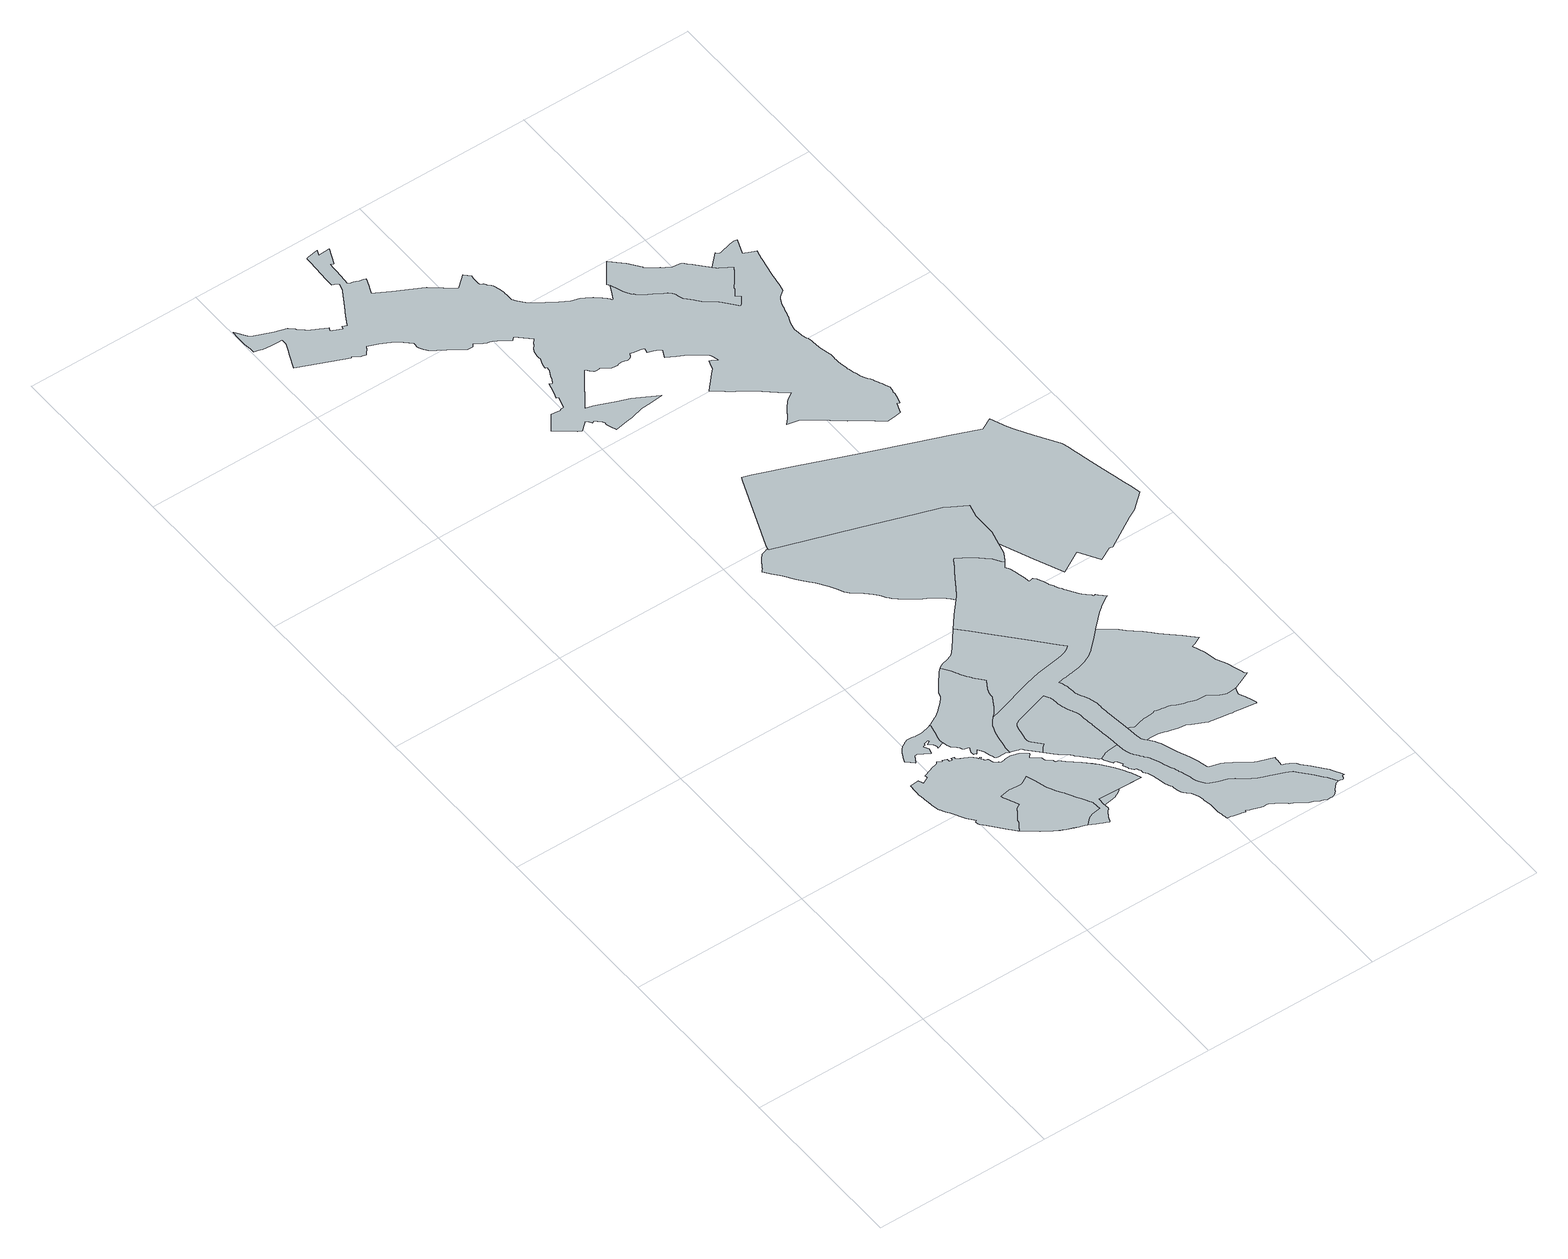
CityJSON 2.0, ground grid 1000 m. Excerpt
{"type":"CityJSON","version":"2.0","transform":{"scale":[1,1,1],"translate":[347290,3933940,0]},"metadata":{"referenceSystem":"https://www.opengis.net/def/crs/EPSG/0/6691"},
"CityObjects":{
"object1":{"type":"GenericCityObject","attributes":{"function":"1","validFromType":"3","custodian":"神奈川県","notificationNumber":"神奈川県告示第446号","prefecture":"14","city":"14150","floorAreaRate":0.8},"geometry":[{"type":"MultiSurface","lod":"1","boundaries":[[[0,1,2,3,4,5,6,7,8,9,10,11,12,13,14,15,16,17,18,19,20,21,22,23,24,25,26,27,28,29,30,31,32,33,34,35,36,37,38,39,40,41,42,43,44,45,46,47,48,49,50,51,52,53,54,55,56,57,58,59,60,61]]]}]},
"object2":{"type":"GenericCityObject","attributes":{"function":"10","validFromType":"3","custodian":"神奈川県","notificationNumber":"神奈川県告示第233号","prefecture":"14","city":"14150","floorAreaRate":3},"geometry":[{"type":"MultiSurface","lod":"1","boundaries":[[[62,63,64,65,66,67,68,69,70,71,72,73,74,75,76,77,78,79,80,81,82,83,84,85,86,87,88,89,90,91,92,93,94,95,96,97,98,99,100,101,102,103,104,105,106,107,108,109,110,111,112,113,114,115,116,117,118,119,120,121,122,123,124,125,126,127,128,129,130,131,132,133,134,135,136,137,138,139,140,141,142]]]}]},
"object3":{"type":"GenericCityObject","attributes":{"function":"5","validFromType":"3","custodian":"神奈川県","notificationNumber":"神奈川県告示第11号","prefecture":"14","city":"14150","floorAreaRate":2},"geometry":[{"type":"MultiSurface","lod":"1","boundaries":[[[143,144,145,146,147,148,149,150,151,152,153,154,155,156,157,158,159,160,161,162,163,164,165,166,167,168,169,170,171,172,173,174,175,176,177,178,179,180,181,182,183,184,185,186,187,188,189,190,191,192,193,194,195,196,197,198,199,200,201,202,203,204,205,206,207,208,209,210,211,212,213,214,215,216,217,218,219,220,221,222,223,224,225,226,227,228,229,230,231,232,233,234,235,236,237,238,239,240,241,242,243,244,245,246,247,248,249,250,251,252,253,254,255,256,257,258,259,122,121,120,119,118,117,116,115,114,113,112,111,110,109,108,107,106,105,104,103,102,101,100,99,98,97,96,95,94,93,92,91,90,89,88,87,86,85,84,83,82,81,80,79,78,77,76,75,74,73,72,71,70,69,68,67,66,65,64,63,62,142,260,261,262,263,264,265,266,267,268,269,270,271,272,273,274,275,276]]]}]},
"object4":{"type":"GenericCityObject","attributes":{"function":"22","validFromType":"3","custodian":"相模原市","notificationNumber":"相模原市告示第462号","prefecture":"14","city":"14150"},"geometry":[{"type":"MultiSurface","lod":"1","boundaries":[[[122,277,123,124,125,126,127,128,278,129,279,130,131,132,133,134,135,280,136,281,137,282,138,283,139,140,141,142,260,261,262,263,264,284,265,266,285,267,286,268,269,270,287,271,288,272,273,289,290,291,292,293,294,295,296,276,297,143,144,145,298,146,299,147,148,149,150,300,151,301,152,153,302,154,303,155,156,157,158,159,304,160,161,305,162,163,164,165,166,167,168,169,170,171,172,173,174,175,176,177,178,179,180,181,182,306,183,307,184,185,186,187,188,308,189,190,191,192,193,194,195,196,309,197,198,199,310,200,201,202,203,204,205,206,207,208,209,210,211,212,213,214,215,216,311,217,218,312,219,220,221,313,222,223,224,225,226,227,314,315,316,228,229,230,231,232,233,317,234,235,236,318,237,238,239,240,241,242,243,244,245,319,246,247,248,249,250,251,252,253,254,255,256,320,257,258,321,259,322]]]}]},
"object5":{"type":"GenericCityObject","attributes":{"function":"5","validFromType":"3","custodian":"神奈川県","notificationNumber":"神奈川県告示第11号","prefecture":"14","city":"14150","floorAreaRate":2},"geometry":[{"type":"MultiSurface","lod":"1","boundaries":[[[289,290,291,294,295,276,275,274,273]]]}]},
"object6":{"type":"GenericCityObject","attributes":{"function":"1","validFromType":"3","custodian":"神奈川県","notificationNumber":"神奈川県告示第446号","prefecture":"14","city":"14150","floorAreaRate":0.8},"geometry":[{"type":"MultiSurface","lod":"1","boundaries":[[[323,324,325,326,327,328,329,330,331,332,333,334,335,336,337,338,339,340,341,342,343,344,345,346,347,348,349,350,351,352,353,354,355,356,357,358,359,360,361,362,363,364,365,366,367,368,369,370,371,372,373,374,375,376,377,378,379,380,381,382,383,384,385,386,387,388,389,390,391,392,393,394,395,396,397,398,399,400,401,402,403,404,405,406,407,408,409,410,411,412,413,414,415,416,417,418,419,420,421,422,423,424,425,426,427,428,429,430,61,60,59,58,57,56,55,54,53,52]]]}]},
"object7":{"type":"GenericCityObject","attributes":{"function":"3","validFromType":"3","custodian":"神奈川県","notificationNumber":"神奈川県告示第446号","prefecture":"14","city":"14150","floorAreaRate":1.5},"geometry":[{"type":"MultiSurface","lod":"1","boundaries":[[[431,432,433,434,435,436,437,438,439,440,441,442,443,444,445,446,447,448,449,450,451,452,453,454,455,456,457,458,459,460,461,462,463,464,465,466,467,468,469,470,471,472,473,474,475,476,477,478,479,480,481,482,483,484,485,486,487,488,489,490,491,492,493,494,495,496,497,498,499,500,501,502,503,504,505,506,507,508,509,510,511,512,513,514,515,516,517,518,519,520,521]]]}]},
"object8":{"type":"GenericCityObject","attributes":{"function":"4","validFromType":"3","custodian":"神奈川県","notificationNumber":"神奈川県告示第446号","prefecture":"14","city":"14150","floorAreaRate":2},"geometry":[{"type":"MultiSurface","lod":"1","boundaries":[[[411,410,409,408,407,406,405,404,403,402,401,400,399,398,397,396,395,394,393,392,391,390,389,388,387,386,385,384,383,382,381,380,379,522,523,524,525,526,527,528,529,530,531,532,533,534,535,536,537,538,539,540,541,542,543,544,545,546,547,548,549,550,551,552,553,554,412]]]}]},
"object9":{"type":"GenericCityObject","attributes":{"function":"4","validFromType":"3","custodian":"神奈川県","notificationNumber":"神奈川県告示第446号","prefecture":"14","city":"14150","floorAreaRate":2},"geometry":[{"type":"MultiSurface","lod":"1","boundaries":[[[439,438,437,436,435,434,433,432,431,521,555,556,557,558,559,560,561,562,563,564,565,566,567,568,569,570,571,572,573,574,575,576,577,578,579,580,581,582,583,584,585,586,587,588,589,590,591,592,593,594,595,596,597,598,599,600,601,602,603,604,605,606,607,608,609,610,611,612,613,614,615,616,617,618,619,620,621,622,623,624,625,626,627,628,629,630,631,632,633,634,635,636,637,638,639,640,641,642,643,644,645,646,647,648,649,650,651,652,653,654,655,656,657,658,659,660,661,662,663,664,665,666,667,668,669,670,671,672,673,674,675,676,677,678,679,680,681,682,683,684,685,686,687,688,689,690,691,692,693,694,695,696,697,698,699,700,701,702,703,704,705,706,707,708,709,710,711,712,713,714,715,716,717,718,719,720,721,722,723,724,725,726,727,728,729,730,731,732,733,734,735,736,737,738,739,740,440]]]}]},
"object10":{"type":"GenericCityObject","attributes":{"function":"5","validFromType":"3","custodian":"神奈川県","notificationNumber":"神奈川県告示第11号","prefecture":"14","city":"14150","floorAreaRate":2},"geometry":[{"type":"MultiSurface","lod":"1","boundaries":[[[741,742,743,744,745,746,747,748,749,750,751,752,753,754,755,756,757,758,759,760,761,546,545,544,543,542,541,540,539,538,537,536,535,534,533,532,531,530,529,528,527,526,525,524,523,522,379,378,377,376,375,374,373,372,371,370,369,368,367,366,365,364,363,762,763,764,765,766,767,768,507,506,505,504,503,502,501,500,499,498,497,496,495,494,493,492,491,490,489,488,487,486,485,484,483,482,481,480,479,478,477,476,475,474,473,472,471,470,469,468,467,466,465,464,463,462,461,460,459,458,457,456,455,454,453,452,451,450,449,448,447,446,445,444,443,442,441,440,740,739,738,737,736,735,734,733,732,731,730,729,728,727,726,725,724,723,722,721,720,719,718,717,716,715,714,713,712,711,710,709,708,707,706,705,704,703,702,701,700,699,698,697,696,695,694,693,692,691,690,689,688,687,686,685,684,683,682,681,680,679,678,677,676,675,674,673,672,671,670,669,668,667,666,665,664,663,662,661,660,769,770,771,772,773,774,775,776,777,778,779,780,781,782,783,784,785,786,787,788,789,790,791,792,793,794,795,796,797,798,799,800,801,802,803,804,805,806,807,808,809,810,811,812,813,814,815,816,817,818,819,820,821,822,823,824,825,826,827,828,829,830,831,832,833,834,835,836,837,838,839,840,841,842,843,844,845,846,847,848,849,850,851,852,853,854,855,856,857,858,859,860,861,862,863,864,865,866,867,868,869,870,871,872,873,874,875,876,877,878,879,880,881,882,883,884,885,886,887,888,889,890,891,892,893,894,895,896,897,898,899,900,901,902,903,904,905,906,907,908,909,910,911,912,913,914,915,916,917,918,919,920,921,922,923,924,925,926,927,928,929,930,931,932,933,934,935,936,937,938,939,940,941,942,943,944,945,946,947,948,949,950,951,952,953,954,955,956,957,958]]]}]},
"object11":{"type":"GenericCityObject","attributes":{"function":"12","validFromType":"3","custodian":"神奈川県","notificationNumber":"神奈川県告示第11号","prefecture":"14","city":"14150","floorAreaRate":2},"geometry":[{"type":"MultiSurface","lod":"1","boundaries":[[[959,960,961,962,963,964,965,966,967,968,969,970,971,972,973,974,975,976,977,978,979,980,981,982,983,984,985,986,987,988,989,990,991,992,757,756,755,754,753,752,751,750,749,748,747,746,745,744,743,742,741,958,993,994,995,996,997,998,999,1000,1001,1002,1003,1004,1005,1006,1007,1008,1009,1010,1011,1012,1013,1014,1015,1016,1017,1018,1019,1020,1021,1022,1023]]]}]},
"object12":{"type":"GenericCityObject","attributes":{"function":"3","validFromType":"3","custodian":"神奈川県","notificationNumber":"神奈川県告示第446号","prefecture":"14","city":"14150","floorAreaRate":2},"geometry":[{"type":"MultiSurface","lod":"1","boundaries":[[[1024,1025,1026,1027,1028,1029,1030,1031,1032,1033,1034,1035,1036,1037,1038,1039,1040,1041,1042,1043,1044,1045,1046,1047,1048,1049,1050,1051,1052,1053,1054,1055,1056,1057,1058,1059,1060,1061,1062,1063,1064,1065,1066,1067,1068,1069,1070,1071,1072,1073,1074,1075,1076,1077,1078,1079,838,837,836,835,834,833,832,831,830,829,1080,1081,1082,1083,1084,1085,1086,1087,1088,1089,1090,1091,1092,1093,1094,1095,1096,1097,1098,1099,1100,1101,1102,1103,1104,1105,1106,1107,1108,1109,1110,1111,1112,1113]]]}]},
"object13":{"type":"GenericCityObject","attributes":{"function":"3","validFromType":"3","custodian":"神奈川県","notificationNumber":"神奈川県告示第446号","prefecture":"14","city":"14150","floorAreaRate":1.5},"geometry":[{"type":"MultiSurface","lod":"1","boundaries":[[[1114,1115,1116,1117,1118,1119,1120,1121,1122,1123,1124,1125,1126,1127,1128,1129,1130,1131,1132,1133,1134,1135,1136,1137,1138,1139,1140,1141,1142,1143,1144,1145,1146,1147,1148,1149,1150,1151,1152,1153,1154,1155,1156,1157,1158,1159,1160,1161,1162,1163,1164,1165,1166,1167,1168,1169,1170,1171,1172,1173,1174,1175,1176,1177,1178,1179,1180,1181,1182,1183,1184,1185,1186,1187,1188,1189,1190,1191,1192,1193,1194,1195,1196,1197,1198,1199,1200,1201,1202,1203,1204,1205,1206,1207,1208,1209,1210,1211,1212,1213,1214,1215,1216,1217,1218,1219,1220,1221,1222,1223,1224,1225,1226,1227,1228,1229,1230,1231,1232,1233,1234,1235,1236,1237,1238,1239,1240,1241,1242,1243,1244,1245,1246,1247,1248,1249,1250,1251,1252,1253,1254,1255,1256,1257,1258,1259,1260,1261,1262,1263,1264,1265,1266,1267,1268,1269,1270,1271,1272,1273,1274,1275,1276,1277,1278,1279,1280,1281,1282,1283,1284,1285,1286,1287,1288,1289,1290,1291,1292,1293,1294,1295,1296,1297,1298,1299,1300,1301,1302,1303,1304,1305,1306,1307,1308,1309,1310,1311,1312,1313,1314,1315,1316,1317,1318,1319,1320,1321,1322,1323,1324,1325,1326,1327,1328,1329,1330,1331,1332,1333,1334,1335,1336,1337,1338,1339,1340,1341,1342,1343,1344,1345,1346,1347,1348,1349,1350,1351,1352,1353,1354,1355,1356,1357,1358,1359,1360,1361,1362,1363,1364,1365,1366,1367,1368,1369,1370,1371,1372,1373,1374,1375,1376,1377,1378,1379,1380,1381,1382,1383,1384,1385,1386,1387,1388,1389,1390,1391,1392,1393,1394,1395,1396,1397,1398,1399,1400,1401,1402,1403,1404,1405,1406,1407,1408,1409,1410,1411,1412,1413,1414,1415,1416,1417,1418,1419,1420,1421,1422,1423,1424,1425,1426,1427,1428,1429,1430,1431,1432,1433,1434,1435,1436,1437,1438,1439,1440,1441,1442,1443,1444,1445,1446,1447,1448,1449,1450,1451,1452,1453,1454,1455,1456,1457,1458,1459,1460,1461,1462,1463,1464,1465,1466,1467,1468,1469,1470,1471,1472,1473,1474,1475,1476,1477,1478,1479,1480,1481,1482,1483,1484,1485,1486,1487,1488,1489,1490,1491,1492,1493,1494,1495,1496,1497,1498,1499,1500,1501,1502,1503,1504,1505,1506,1507,1508,1509,1510,1511,1512,1513,1514,1515,1516,1517,1518,1519,1520,1521,1522,1523,1524,1525,1526,1527,1528,1529,1530,1531,1532,1533,1534,1535,1536,1537,1538,1539,1540,1541,1542,1543,1544,1545,1546,1547,1548,1549,1550,1551,1552,1553,1554,1555,1556,1557,1558,1559,1560,1561,1562,1563,1564,1565,1566,1567,1568,1569,1570,1571,1572,1573,1574,1575,1576,1577,1578,1579,1580,1581,1582,1583,1584,1585,1586,1587,1588,1589,1590,1591,1592,1593,1594,1595,1596,1597,1598,1599,1600,1601,1602,1603,1604,1605,1606,1607,1608,1609,1610,1611,1612,1613,1614,1615,1616,1617,1618,1619,1620,1621,1622,1623,1624,1625,1626,1627,1628,1629,1630,1631,1632,1633,1634,1635,1636]]]}]},
"object14":{"type":"GenericCityObject","attributes":{"function":"3","validFromType":"3","custodian":"神奈川県","notificationNumber":"神奈川県告示第446号","prefecture":"14","city":"14150","floorAreaRate":1.5},"geometry":[{"type":"MultiSurface","lod":"1","boundaries":[[[1637,1638,1639,1640,1641,1642,1643,1644,1645,1646,1647,1648,1649,1650,1651,1652,1653,1654,1655,1656,1657,1658,1659,1660,1661,1662,1663,896,895,894,893,892,891,890,889,888,887,886,885,884,883,882,881,880,879,878,877,876,875,874,873,872,871,870,869,868,867,866,865,864,863,862,861,860,859,858,857,856,855,854,853,852,851,850,849,848,847,846,845,844,843,842,841,840,839,838,1079,1078,1077,1076,1075,1074,1073,1072,1071,1070,1069,1068,1067,1066,1065,1064,1063,1062,1061,1060,1059,1058,1057,1056,1055,1054,1053,1052,1051,1050,1049,1048,1047,1046,1045,1044,1043,1042,1041,1040,1039,1038,1037,1036,1035,1034,1033,1032]]]}]},
"object15":{"type":"GenericCityObject","attributes":{"function":"13","validFromType":"3","custodian":"神奈川県","notificationNumber":"神奈川県告示第153号","prefecture":"14","city":"14150","floorAreaRate":2},"geometry":[{"type":"MultiSurface","lod":"1","boundaries":[[[1008,1007,1006,1005,1004,1003,1002,1001,1000,999,998,997,1664,1665,1666,1667,1668,1669,1670,1671,1672,1673,1674,1675,1676,1677,1678,1679,1680,1681,1682,1683,1684,1685,1686,1687,1688,1689,1690,1691,1692,1693,1694,1695,1696,1697,1698,1699,1009]]]}]},
"object16":{"type":"GenericCityObject","attributes":{"function":"3","validFromType":"3","custodian":"神奈川県","notificationNumber":"神奈川県告示第446号","prefecture":"14","city":"14150","floorAreaRate":2},"geometry":[{"type":"MultiSurface","lod":"1","boundaries":[[[1700,1701,1702,1703,1704,1705,1706,1707,1708,1709,1710,1711,1712,1713,1714,1715,1716,1717,1718,1719,1720,1721,1722,1723,1595,1594,1593,1592,1591,1590,1589,1588,1587,1586,1585,1584,1583,1582,1581,1580,1579,1578,1577,1576,1575,1574,1573,1572,1571,1570,1569,1568,1567,1566,1565,1564,1563,1562,1561,1560,1559,1558,1557,1556,1555,1554,1553,1552,1551,1550,1549,1548,1547,1546,1545,1544,1543,1542,1541,1540,1539,1538]]]}]}
},
"vertices":[
[1181,1554,0],[1179,1554,0],[1169,1551,0],[1155,1547,0],[1148,1546,0],[1128,1543,0],[1117,1542,0],[1105,1542,0],[1099,1542,0],[1095,1543,0],[1086,1545,0],[1078,1546,0],[1060,1548,0],[1054,1548,0],[1048,1548,0],[1042,1546,0],[1029,1540,0],[1026,1538,0],[1023,1537,0],[1018,1534,0],[1013,1531,0],[1008,1527,0],[1004,1524,0],[999,1521,0],[995,1516,0],[992,1513,0],[988,1508,0],[982,1501,0],[977,1492,0],[973,1482,0],[963,1465,0],[949,1436,0],[951,1435,0],[989,1400,0],[1015,1440,0],[1026,1442,0],[1089,1404,0],[1100,1436,0],[1084,1464,0],[1089,1469,0],[1095,1466,0],[1101,1480,0],[1106,1478,0],[1126,1486,0],[1130,1475,0],[1127,1473,0],[1112,1465,0],[1130,1450,0],[1140,1425,0],[1138,1418,0],[1138,1413,0],[1172,1427,0],[1177,1428,0],[1174,1437,0],[1173,1442,0],[1173,1447,0],[1173,1452,0],[1173,1455,0],[1177,1474,0],[1181,1491,0],[1196,1553,0],[1195,1561,0],
[1455,598,0],[1468,605,0],[1482,610,0],[1492,613,0],[1509,615,0],[1524,617,0],[1535,619,0],[1532,672,0],[1527,680,0],[1522,688,0],[1515,699,0],[1507,713,0],[1499,727,0],[1488,746,0],[1484,753,0],[1477,766,0],[1465,787,0],[1461,794,0],[1454,805,0],[1449,815,0],[1433,841,0],[1427,853,0],[1416,873,0],[1412,880,0],[1409,887,0],[1398,925,0],[1397,929,0],[1388,960,0],[1378,988,0],[1372,1004,0],[1354,994,0],[1328,979,0],[1324,978,0],[1319,977,0],[1314,976,0],[1308,977,0],[1296,978,0],[1252,982,0],[1193,970,0],[1198,956,0],[1204,940,0],[1215,917,0],[1222,902,0],[1235,875,0],[1222,868,0],[1209,859,0],[1191,832,0],[1185,824,0],[1175,810,0],[1167,799,0],[1164,793,0],[1162,784,0],[1162,781,0],[1160,777,0],[1155,769,0],[1153,766,0],[1152,764,0],[1145,756,0],[1140,749,0],[1136,739,0],[1129,731,0],[1131,730,0],[1137,724,0],[1150,714,0],[1168,701,0],[1186,688,0],[1187,687,0],[1198,679,0],[1210,669,0],[1229,657,0],[1243,647,0],[1263,634,0],[1275,626,0],[1286,620,0],[1300,612,0],[1322,602,0],[1349,592,0],[1380,580,0],[1389,577,0],[1416,567,0],[1421,565,0],
[1820,665,0],[1799,717,0],[1797,721,0],[1794,728,0],[1775,761,0],[1756,790,0],[1735,818,0],[1706,856,0],[1679,888,0],[1646,917,0],[1586,972,0],[1571,986,0],[1565,991,0],[1558,995,0],[1550,997,0],[1543,998,0],[1541,1011,0],[1511,1037,0],[1506,1058,0],[1468,1089,0],[1460,1099,0],[1474,1116,0],[1476,1120,0],[1440,1145,0],[1434,1149,0],[1425,1153,0],[1418,1155,0],[1408,1158,0],[1398,1160,0],[1389,1161,0],[1381,1161,0],[1373,1161,0],[1364,1160,0],[1355,1158,0],[1348,1156,0],[1327,1153,0],[1322,1164,0],[1321,1165,0],[1309,1169,0],[1299,1174,0],[1289,1206,0],[1269,1214,0],[1272,1220,0],[1261,1231,0],[1269,1238,0],[1263,1243,0],[1255,1234,0],[1254,1242,0],[1249,1249,0],[1242,1255,0],[1239,1262,0],[1233,1267,0],[1221,1276,0],[1207,1281,0],[1201,1283,0],[1201,1287,0],[1187,1291,0],[1176,1295,0],[1161,1306,0],[1164,1318,0],[1148,1320,0],[1146,1307,0],[1128,1310,0],[1128,1328,0],[1105,1336,0],[1102,1329,0],[1077,1345,0],[1069,1334,0],[1066,1332,0],[1060,1330,0],[1040,1326,0],[1013,1317,0],[976,1301,0],[979,1285,0],[938,1265,0],[935,1277,0],[927,1295,0],[880,1290,0],[879,1282,0],[877,1259,0],[876,1233,0],[876,1219,0],[877,1202,0],[880,1178,0],[883,1149,0],[886,1132,0],[886,1128,0],[887,1123,0],[888,1114,0],[894,1085,0],[895,1081,0],[898,1075,0],[908,1055,0],[913,1048,0],[914,1047,0],[915,1046,0],[916,1046,0],[917,1045,0],[919,1044,0],[920,1041,0],[927,1029,0],[968,954,0],[1000,912,0],[993,907,0],[993,900,0],[993,898,0],[993,896,0],[994,892,0],[994,889,0],[995,888,0],[999,882,0],[1021,856,0],[1083,783,0],[1113,747,0],[1123,736,0],[1124,735,0],[1126,733,0],[1458,546,0],[1471,539,0],[1490,530,0],[1502,525,0],[1520,518,0],[1523,522,0],[1534,550,0],[1539,554,0],[1550,575,0],[1557,583,0],[1563,586,0],[1566,590,0],[1570,598,0],[1569,624,0],[1566,624,0],[1567,672,0],[1687,669,0],
[1130,731,0],[1194,681,0],[1204,674,0],[1293,616,0],[1305,610,0],[1344,593,0],[1358,588,0],[1521,520,0],[1537,553,0],[1540,557,0],[1564,587,0],[1569,596,0],[1623,632,0],[1640,636,0],[1653,642,0],[1660,646,0],[1662,648,0],[1667,651,0],[1680,660,0],[1684,666,0],[1735,668,0],[1795,726,0],[1791,734,0],[1685,881,0],[1663,902,0],[1581,976,0],[1569,988,0],[1533,1018,0],[1482,1078,0],[1290,1204,0],[1287,1207,0],[1257,1235,0],[1201,1282,0],[1182,1293,0],[964,1277,0],[934,1280,0],[877,1264,0],[884,1143,0],[884,1142,0],[884,1141,0],[897,1077,0],[913,1047,0],[996,909,0],[1116,743,0],[1125,734,0],[1128,731,0],
[1180,1422,0],[1185,1402,0],[1189,1390,0],[1192,1385,0],[1194,1382,0],[1198,1379,0],[1203,1376,0],[1208,1372,0],[1212,1367,0],[1216,1363,0],[1220,1358,0],[1226,1346,0],[1229,1340,0],[1230,1339,0],[1239,1333,0],[1245,1330,0],[1264,1325,0],[1259,1314,0],[1250,1296,0],[1252,1277,0],[1264,1276,0],[1267,1271,0],[1281,1292,0],[1283,1294,0],[1285,1288,0],[1298,1272,0],[1305,1259,0],[1313,1228,0],[1321,1207,0],[1322,1204,0],[1324,1200,0],[1326,1197,0],[1328,1195,0],[1331,1194,0],[1334,1193,0],[1340,1192,0],[1373,1193,0],[1378,1193,0],[1383,1192,0],[1398,1185,0],[1402,1184,0],[1402,1199,0],[1402,1206,0],[1403,1220,0],[1404,1225,0],[1408,1247,0],[1414,1289,0],[1420,1319,0],[1422,1328,0],[1427,1340,0],[1429,1347,0],[1435,1364,0],[1437,1370,0],[1442,1379,0],[1448,1389,0],[1456,1401,0],[1473,1420,0],[1478,1425,0],[1482,1428,0],[1494,1437,0],[1518,1472,0],[1553,1529,0],[1554,1531,0],[1554,1536,0],[1554,1550,0],[1556,1559,0],[1561,1574,0],[1566,1589,0],[1569,1594,0],[1580,1612,0],[1595,1639,0],[1589,1646,0],[1579,1657,0],[1570,1669,0],[1558,1683,0],[1550,1693,0],[1547,1697,0],[1542,1705,0],[1539,1708,0],[1529,1725,0],[1525,1731,0],[1523,1734,0],[1516,1747,0],[1510,1759,0],[1509,1761,0],[1504,1773,0],[1493,1793,0],[1488,1800,0],[1468,1826,0],[1460,1836,0],[1443,1820,0],[1394,1756,0],[1374,1730,0],[1367,1722,0],[1360,1710,0],[1357,1697,0],[1350,1683,0],[1342,1672,0],[1327,1654,0],[1307,1635,0],[1290,1619,0],[1279,1609,0],[1246,1586,0],[1244,1585,0],[1219,1573,0],[1209,1567,0],[1201,1563,0],[1197,1562,0],
[1748,886,0],[1762,893,0],[1777,901,0],[1786,904,0],[1798,907,0],[1815,908,0],[1827,909,0],[1833,908,0],[1847,910,0],[1856,910,0],[1853,940,0],[1847,999,0],[1845,1014,0],[1844,1027,0],[1837,1089,0],[1837,1096,0],[1834,1118,0],[1833,1133,0],[1832,1141,0],[1830,1158,0],[1828,1175,0],[1828,1179,0],[1827,1183,0],[1826,1189,0],[1824,1193,0],[1823,1198,0],[1821,1204,0],[1818,1212,0],[1813,1221,0],[1813,1223,0],[1808,1232,0],[1805,1237,0],[1802,1245,0],[1797,1255,0],[1795,1261,0],[1794,1265,0],[1791,1272,0],[1790,1280,0],[1787,1291,0],[1786,1298,0],[1785,1303,0],[1784,1317,0],[1781,1342,0],[1781,1347,0],[1780,1350,0],[1779,1354,0],[1778,1358,0],[1777,1360,0],[1773,1366,0],[1761,1387,0],[1697,1367,0],[1651,1353,0],[1587,1332,0],[1570,1327,0],[1562,1324,0],[1556,1322,0],[1555,1321,0],[1551,1319,0],[1548,1316,0],[1547,1315,0],[1540,1306,0],[1538,1303,0],[1531,1281,0],[1526,1252,0],[1522,1229,0],[1519,1214,0],[1519,1205,0],[1519,1197,0],[1523,1185,0],[1529,1177,0],[1540,1164,0],[1571,1127,0],[1563,1119,0],[1555,1112,0],[1548,1105,0],[1542,1096,0],[1535,1084,0],[1570,1046,0],[1585,1030,0],[1620,1003,0],[1642,979,0],[1645,974,0],[1664,956,0],[1675,945,0],[1689,928,0],[1698,917,0],[1703,914,0],[1725,889,0],[1726,889,0],[1731,885,0],[1741,883,0],
[1528,1435,0],[1566,1447,0],[1624,1465,0],[1648,1473,0],[1712,1493,0],[1743,1503,0],[1788,1515,0],[1830,1526,0],[1859,1532,0],[1914,1541,0],[1940,1545,0],[1955,1548,0],[1985,1553,0],[1998,1556,0],[2014,1562,0],[2029,1569,0],[2042,1578,0],[2047,1582,0],[2053,1588,0],[2025,1616,0],[1910,1746,0],[1865,1797,0],[1786,1883,0],[1723,1955,0],[1672,2012,0],[1627,1956,0],[1591,1912,0],[1573,1891,0],[1559,1879,0],[1544,1870,0],[1524,1863,0],[1495,1855,0],[1477,1848,0],
[1742,869,0],[1769,822,0],[1776,825,0],[1786,825,0],[1804,788,0],[1796,784,0],[1811,753,0],[1808,749,0],[1825,730,0],[1828,728,0],[1831,727,0],[1834,726,0],[1836,727,0],[1842,711,0],[1848,703,0],[1850,694,0],[1850,686,0],[1852,682,0],[1857,676,0],[1862,670,0],[1869,655,0],[1874,639,0],[1880,612,0],[1891,564,0],[1901,541,0],[1905,534,0],[1909,528,0],[1909,511,0],[1913,493,0],[1916,481,0],[1921,471,0],[1927,463,0],[1939,450,0],[1950,440,0],[1957,431,0],[1967,413,0],[1975,393,0],[1980,368,0],[1979,363,0],[1983,343,0],[1987,318,0],[1987,313,0],[1988,304,0],[1988,300,0],[1989,297,0],[1988,294,0],[1988,289,0],[1988,287,0],[1988,281,0],[1988,273,0],[1987,266,0],[1987,263,0],[1988,255,0],[1991,240,0],[1993,229,0],[1994,221,0],[1995,219,0],[1998,202,0],[1999,199,0],[2000,197,0],[2002,196,0],[2005,195,0],[2008,195,0],[2019,193,0],[2030,191,0],[2055,185,0],[2070,181,0],[2076,180,0],[2095,174,0],[2100,183,0],[2118,174,0],[2126,172,0],[2160,161,0],[2171,157,0],[2190,153,0],[2207,154,0],[2216,152,0],[2227,148,0],[2245,136,0],[2264,124,0],[2299,97,0],[2305,93,0],[2334,77,0],[2352,66,0],[2385,41,0],[2404,35,0],[2413,33,0],[2418,30,0],[2422,25,0],[2433,19,0],[2451,11,0],[2469,5,0],[2473,4,0],[2488,4,0],[2495,4,0],[2504,5,0],[2513,10,0],[2520,15,0],[2525,21,0],[2528,24,0],[2537,38,0],[2545,47,0],[2565,67,0],[2571,69,0],[2578,71,0],[2582,72,0],[2580,78,0],[2572,94,0],[2558,115,0],[2554,122,0],[2542,138,0],[2513,173,0],[2492,197,0],[2461,235,0],[2444,253,0],[2435,259,0],[2425,264,0],[2410,271,0],[2362,290,0],[2336,300,0],[2305,311,0],[2292,316,0],[2279,321,0],[2267,327,0],[2252,337,0],[2237,346,0],[2218,360,0],[2206,370,0],[2187,385,0],[2167,398,0],[2157,404,0],[2147,407,0],[2120,415,0],[2097,422,0],[2084,427,0],[2071,433,0],[2062,439,0],[2056,443,0],[2050,450,0],[2044,458,0],[2038,467,0],[2032,477,0],[2025,490,0],[2019,508,0],[2015,524,0],[2013,530,0],[2010,542,0],[2005,559,0],[2002,567,0],[1998,578,0],[1994,589,0],[1991,596,0],[1990,599,0],[1988,604,0],[1983,618,0],[1976,634,0],[1972,645,0],[1968,657,0],[1962,670,0],[1959,679,0],[1955,689,0],[1953,695,0],[1945,714,0],[1934,738,0],[1931,744,0],[1928,749,0],[1926,752,0],[1913,769,0],[1911,772,0],[1904,780,0],[1898,789,0],[1891,798,0],[1889,800,0],[1886,805,0],[1884,807,0],[1878,817,0],[1878,818,0],[1876,821,0],[1874,826,0],[1869,836,0],[1867,841,0],[1865,849,0],[1863,857,0],[1862,865,0],[1861,870,0],[1859,879,0],
[2133,2228,0],[2101,2275,0],[2074,2299,0],[2052,2319,0],[2024,2340,0],[2001,2358,0],[1989,2365,0],[1976,2371,0],[1967,2377,0],[1953,2387,0],[1948,2382,0],[1921,2340,0],[1905,2316,0],[1880,2278,0],[1846,2224,0],[1815,2179,0],[1798,2160,0],[1762,2121,0],[1750,2106,0],[1729,2081,0],[1697,2042,0],[1417,1181,0],[1436,1175,0],[1447,1171,0],[1454,1169,0],[1463,1168,0],[1472,1153,0],[1482,1140,0],[2589,72,0],[2600,71,0],[2607,69,0],[2610,69,0],[2612,70,0],[2615,75,0],[2622,91,0],[2633,90,0],[2627,102,0],[2620,118,0],[2610,134,0],[2602,147,0],[2595,158,0],[2585,171,0],[2568,192,0],[2534,232,0],[2498,274,0],[2488,287,0],[2477,296,0],[2461,307,0],[2444,316,0],[2424,325,0],[2425,363,0],[2425,373,0],[2428,381,0],[2406,389,0],[2347,411,0],[2329,417,0],[2319,422,0],[2310,427,0],[2305,431,0],[2297,437,0],[2278,451,0],[2259,466,0],[2242,478,0],[2221,492,0],[2207,500,0],[2189,508,0],[2172,515,0],[2138,523,0],[2128,527,0],[2124,529,0],[2123,533,0],[2120,550,0],[2116,564,0],[2113,573,0],[2110,583,0],[2107,593,0],[2095,627,0],[2083,657,0],[2072,684,0],[2063,708,0],[2060,719,0],[2043,763,0],[2033,791,0],[2027,801,0],[2024,807,0],[2017,818,0],[2009,828,0],[2001,839,0],[1993,849,0],[1982,862,0],[1979,866,0],[1976,871,0],[1974,873,0],[1973,878,0],[1972,880,0],[1970,894,0],[1969,902,0],[1962,969,0],[1948,1099,0],[1947,1114,0],[1945,1127,0],[1942,1154,0],[1943,1158,0],[1943,1165,0],[1942,1178,0],[1941,1194,0],[1937,1213,0],[1936,1216,0],[1932,1229,0],[1928,1243,0],[1919,1262,0],[1916,1268,0],[1911,1277,0],[1907,1283,0],[1904,1289,0],[1900,1297,0],[1900,1299,0],[1899,1303,0],[1897,1308,0],[1896,1314,0],[1895,1322,0],[1895,1329,0],[1892,1358,0],[1891,1359,0],[1890,1369,0],[1889,1375,0],[1888,1378,0],[1884,1396,0],[1882,1403,0],[1878,1410,0],[1874,1417,0],[1917,1424,0],[1922,1424,0],[1924,1425,0],[1959,1430,0],[1963,1431,0],[1966,1431,0],[1969,1432,0],[2012,1440,0],[2017,1441,0],[2018,1441,0],[2019,1442,0],[2027,1443,0],[2033,1445,0],[2046,1450,0],[2051,1452,0],[2057,1453,0],[2076,1462,0],[2092,1471,0],[2108,1482,0],[2112,1484,0],[2126,1495,0],[2130,1499,0],[2189,1556,0],[2227,1593,0],[2228,1594,0],[2248,1613,0],[2311,1674,0],[2338,1696,0],[2342,1700,0],[2357,1710,0],[2378,1726,0],[2393,1734,0],[2400,1738,0],[2408,1742,0],[2407,1743,0],[2405,1744,0],[2396,1751,0],[2392,1756,0],[2374,1774,0],[2371,1777,0],[2366,1783,0],[2358,1778,0],[2350,1790,0],[2329,1810,0],[2321,1819,0],[2314,1827,0],[2300,1847,0],[2296,1852,0],[2285,1869,0],[2280,1877,0],[2278,1879,0],[2270,1891,0],[2269,1894,0],[2263,1903,0],[2258,1912,0],[2256,1916,0],[2250,1926,0],[2243,1937,0],[2242,1940,0],[2238,1948,0],[2236,1952,0],[2234,1956,0],[2229,1965,0],[2224,1973,0],[2223,1976,0],[2221,1979,0],[2220,1982,0],[2217,1993,0],[2215,2000,0],[2213,2004,0],[2209,2012,0],[2207,2016,0],[2205,2020,0],[2203,2025,0],[2200,2030,0],[2198,2034,0],[2197,2036,0],[2184,2053,0],[2173,2048,0],[2158,2044,0],[2154,2073,0],[2152,2087,0],[2148,2109,0],[2141,2137,0],[2132,2171,0],[2117,2191,0],[2138,2222,0],
[1152,2864,0],[1170,2837,0],[1191,2813,0],[1208,2793,0],[1249,2736,0],[1271,2706,0],[1289,2685,0],[1310,2658,0],[1346,2610,0],[1355,2595,0],[1374,2557,0],[1389,2528,0],[1397,2517,0],[1406,2507,0],[1415,2499,0],[1443,2477,0],[1494,2430,0],[1514,2405,0],[1524,2390,0],[1532,2377,0],[1542,2362,0],[1549,2354,0],[1556,2348,0],[1573,2334,0],[1592,2319,0],[1631,2291,0],[1640,2283,0],[1654,2271,0],[1669,2260,0],[1687,2253,0],[1698,2248,0],[1709,2242,0],[1765,2194,0],[1781,2178,0],[2145,2230,0],[2158,2251,0],[2170,2273,0],[2172,2279,0],[2187,2339,0],[2206,2421,0],[2207,2500,0],[2208,2554,0],[2225,2627,0],[2200,2641,0],[2122,2690,0],[2113,2693,0],[1984,2736,0],[1706,2827,0],[1447,2912,0],[1255,2976,0],[1256,2982,0],[1251,2981,0],[1240,2977,0],[1229,2975,0],[1218,2971,0],[1214,2969,0],[1197,2949,0],[1177,2923,0],[1171,2913,0],[1166,2905,0],[1161,2896,0],[1156,2888,0],[1153,2885,0],[1149,2880,0],[1144,2875,0],
[2574,737,0],[2571,747,0],[2567,760,0],[2550,800,0],[2537,827,0],[2535,833,0],[2536,843,0],[2542,859,0],[2548,871,0],[2542,870,0],[2536,869,0],[2521,868,0],[2501,866,0],[2496,866,0],[2487,868,0],[2461,880,0],[2436,892,0],[2428,897,0],[2417,906,0],[2409,912,0],[2403,917,0],[2397,919,0],[2386,919,0],[2351,920,0],[2339,921,0],[2329,924,0],[2306,933,0],[2284,938,0],[2249,952,0],[2225,965,0],[2216,968,0],[2207,969,0],[2196,971,0],[2178,974,0],[2166,976,0],[2158,978,0],[2151,980,0],[2138,982,0],[2132,981,0],[2126,978,0],[2119,976,0],[2114,975,0],[2105,975,0],[2099,976,0],[2079,974,0],[2066,973,0],[2059,971,0],[2039,967,0],[2031,964,0],[2022,961,0],[2007,956,0],[2001,955,0],[1995,955,0],[1990,957,0],[1976,967,0],[1967,969,0],[2012,852,0],[2048,852,0],[2059,850,0],[2093,842,0],[2106,838,0],[2129,832,0],[2140,828,0],[2158,823,0],[2164,822,0],[2171,821,0],[2181,821,0],[2192,820,0],[2200,819,0],[2205,818,0],[2210,817,0],[2229,806,0],[2237,801,0],[2244,798,0],[2253,793,0],[2260,791,0],[2291,776,0],[2307,768,0],[2312,766,0],[2328,764,0],[2363,759,0],[2400,754,0],[2419,751,0],[2436,749,0],[2451,747,0],[2474,744,0],[2496,741,0],[2514,738,0],[2564,732,0],[2572,730,0],
[1145,5345,0],[1125,5326,0],[1073,5283,0],[1014,5330,0],[952,5380,0],[895,5410,0],[801,5462,0],[730,5500,0],[709,5510,0],[717,5529,0],[731,5562,0],[746,5603,0],[736,5607,0],[715,5613,0],[697,5619,0],[686,5624,0],[680,5626,0],[672,5627,0],[655,5636,0],[656,5662,0],[660,5734,0],[661,5757,0],[662,5787,0],[680,5780,0],[681,5783,0],[721,5872,0],[654,5868,0],[667,5898,0],[667,5899,0],[608,5888,0],[595,5886,0],[595,5882,0],[594,5865,0],[594,5854,0],[592,5814,0],[592,5803,0],[591,5794,0],[590,5774,0],[587,5704,0],[587,5693,0],[586,5671,0],[613,5660,0],[621,5653,0],[617,5632,0],[608,5610,0],[604,5604,0],[552,5518,0],[520,5463,0],[490,5410,0],[488,5407,0],[464,5418,0],[457,5402,0],[397,5431,0],[405,5447,0],[366,5468,0],[365,5469,0],[347,5480,0],[329,5490,0],[327,5488,0],[314,5497,0],[301,5508,0],[277,5527,0],[274,5529,0],[269,5540,0],[257,5551,0],[240,5565,0],[177,5586,0],[77,5626,0],[58,5635,0],[13,5703,0],[11,5704,0],[8,5659,0],[8,5635,0],[8,5606,0],[10,5588,0],[12,5577,0],[14,5560,0],[14,5540,0],[29,5534,0],[47,5529,0],[60,5527,0],[73,5525,0],[86,5524,0],[100,5522,0],[117,5520,0],[139,5519,0],[152,5519,0],[173,5519,0],[173,5487,0],[156,5448,0],[142,5413,0],[108,5336,0],[228,5285,0],[374,5222,0],[379,5227,0],[401,5214,0],[421,5202,0],[425,5200,0],[446,5196,0],[452,5203,0],[469,5223,0],[480,5241,0],[515,5228,0],[538,5218,0],[557,5208,0],[611,5180,0],[626,5171,0],[681,5116,0],[680,5111,0],[679,5090,0],[682,5080,0],[695,5058,0],[708,5039,0],[726,5025,0],[742,5015,0],[757,5005,0],[763,5000,0],[783,4986,0],[804,4974,0],[829,4958,0],[843,4948,0],[858,4935,0],[864,4930,0],[868,4928,0],[878,4928,0],[886,4928,0],[897,4926,0],[908,4943,0],[930,4931,0],[943,4923,0],[953,4917,0],[970,4908,0],[983,4905,0],[1006,4896,0],[1017,4890,0],[1047,4871,0],[1080,4847,0],[1096,4863,0],[1171,4790,0],[1168,4787,0],[1155,4772,0],[1142,4754,0],[1135,4745,0],[1121,4724,0],[1120,4714,0],[1116,4693,0],[1114,4674,0],[1119,4673,0],[1103,4631,0],[1099,4609,0],[1099,4605,0],[1102,4602,0],[1111,4600,0],[1108,4590,0],[1106,4580,0],[1105,4575,0],[1090,4544,0],[1081,4523,0],[1067,4500,0],[1052,4506,0],[1045,4482,0],[1041,4465,0],[1038,4453,0],[1035,4444,0],[1024,4410,0],[1036,4407,0],[1029,4385,0],[1025,4369,0],[1015,4339,0],[995,4335,0],[991,4330,0],[979,4332,0],[938,4336,0],[915,4303,0],[872,4246,0],[891,4232,0],[901,4225,0],[922,4209,0],[927,4206,0],[938,4198,0],[975,4169,0],[995,4156,0],[1037,4194,0],[1042,4200,0],[1050,4193,0],[1058,4185,0],[1067,4170,0],[1081,4178,0],[1094,4162,0],[1110,4146,0],[1116,4140,0],[1118,4137,0],[1119,4133,0],[1116,4127,0],[1119,4109,0],[1128,4089,0],[1138,4065,0],[1209,4078,0],[1245,4085,0],[1320,4105,0],[1376,4110,0],[1449,4116,0],[1338,4178,0],[1318,4189,0],[1250,4215,0],[1171,4245,0],[1137,4260,0],[1094,4272,0],[1122,4309,0],[1196,4415,0],[1244,4480,0],[1257,4465,0],[1263,4459,0],[1269,4452,0],[1280,4443,0],[1285,4440,0],[1292,4440,0],[1308,4442,0],[1311,4443,0],[1319,4441,0],[1324,4437,0],[1346,4421,0],[1347,4420,0],[1353,4417,0],[1361,4411,0],[1366,4410,0],[1376,4409,0],[1382,4408,0],[1386,4408,0],[1395,4408,0],[1400,4409,0],[1404,4410,0],[1417,4413,0],[1422,4414,0],[1425,4413,0],[1434,4412,0],[1448,4407,0],[1453,4406,0],[1458,4406,0],[1469,4409,0],[1476,4414,0],[1479,4417,0],[1490,4434,0],[1510,4429,0],[1543,4424,0],[1570,4420,0],[1562,4390,0],[1591,4380,0],[1605,4374,0],[1635,4358,0],[1611,4313,0],[1662,4285,0],[1715,4257,0],[1752,4231,0],[1771,4216,0],[1785,4206,0],[1793,4198,0],[1798,4190,0],[1805,4179,0],[1811,4159,0],[1813,4141,0],[1813,4137,0],[1799,4149,0],[1786,4159,0],[1775,4164,0],[1763,4137,0],[1756,4117,0],[1756,4112,0],[1754,4110,0],[1746,4100,0],[1717,4070,0],[1656,4003,0],[1715,3953,0],[1739,3936,0],[1757,3924,0],[1784,3906,0],[1808,3888,0],[1838,3866,0],[1861,3846,0],[1891,3818,0],[1920,3793,0],[1935,3782,0],[1956,3767,0],[1974,3754,0],[1968,3749,0],[1954,3740,0],[1937,3730,0],[1922,3719,0],[1918,3714,0],[1901,3693,0],[1897,3687,0],[1889,3677,0],[1880,3664,0],[1862,3636,0],[1854,3625,0],[1828,3597,0],[1898,3582,0],[1900,3578,0],[1946,3544,0],[2082,3439,0],[2160,3382,0],[2191,3358,0],[2214,3340,0],[2232,3327,0],[2240,3321,0],[2294,3328,0],[2321,3331,0],[2343,3388,0],[2359,3384,0],[2370,3420,0],[2371,3430,0],[2374,3444,0],[2375,3454,0],[2375,3459,0],[2376,3466,0],[2379,3476,0],[2382,3497,0],[2373,3519,0],[2364,3540,0],[2359,3550,0],[2355,3561,0],[2352,3568,0],[2345,3581,0],[2343,3584,0],[2339,3591,0],[2335,3598,0],[2330,3604,0],[2326,3610,0],[2323,3616,0],[2319,3623,0],[2316,3631,0],[2308,3650,0],[2305,3662,0],[2300,3674,0],[2299,3678,0],[2295,3690,0],[2293,3697,0],[2290,3710,0],[2287,3724,0],[2287,3727,0],[2287,3729,0],[2284,3744,0],[2283,3750,0],[2282,3758,0],[2281,3761,0],[2280,3770,0],[2278,3788,0],[2278,3798,0],[2278,3804,0],[2278,3814,0],[2278,3817,0],[2278,3838,0],[2277,3845,0],[2273,3865,0],[2270,3871,0],[2268,3886,0],[2267,3891,0],[2264,3907,0],[2263,3912,0],[2262,3921,0],[2261,3929,0],[2259,3938,0],[2259,3941,0],[2257,3965,0],[2256,3977,0],[2253,3993,0],[2253,3995,0],[2250,4001,0],[2241,4032,0],[2239,4044,0],[2237,4055,0],[2237,4059,0],[2235,4073,0],[2234,4085,0],[2243,4126,0],[2253,4152,0],[2261,4174,0],[2263,4178,0],[2264,4185,0],[2265,4186,0],[2267,4194,0],[2270,4204,0],[2273,4216,0],[2276,4227,0],[2277,4227,0],[2280,4239,0],[2281,4244,0],[2286,4261,0],[2288,4267,0],[2289,4269,0],[2301,4292,0],[2306,4298,0],[2310,4303,0],[2313,4306,0],[2317,4309,0],[2321,4313,0],[2326,4316,0],[2331,4319,0],[2344,4329,0],[2348,4347,0],[2350,4355,0],[2353,4377,0],[2356,4391,0],[2358,4405,0],[2360,4418,0],[2364,4447,0],[2386,4561,0],[2389,4575,0],[2390,4579,0],[2395,4600,0],[2399,4617,0],[2375,4627,0],[2331,4645,0],[2365,4735,0],[2349,4737,0],[2339,4736,0],[2319,4732,0],[2297,4724,0],[2275,4719,0],[2264,4716,0],[2251,4712,0],[2245,4712,0],[2241,4714,0],[2228,4728,0],[2157,4657,0],[2171,4643,0],[2181,4636,0],[2218,4614,0],[2245,4598,0],[2224,4565,0],[2186,4513,0],[2168,4491,0],[2163,4485,0],[2162,4479,0],[2162,4475,0],[2134,4437,0],[2158,4417,0],[2142,4396,0],[2130,4380,0],[2118,4366,0],[2100,4387,0],[2075,4420,0],[2066,4432,0],[2057,4442,0],[2046,4453,0],[2034,4464,0],[2020,4474,0],[2010,4482,0],[1999,4490,0],[1985,4500,0],[1979,4509,0],[1972,4518,0],[1962,4529,0],[1954,4538,0],[1943,4550,0],[1930,4563,0],[1922,4571,0],[1915,4584,0],[1909,4600,0],[1905,4618,0],[1902,4626,0],[1895,4635,0],[1886,4643,0],[1881,4650,0],[1872,4654,0],[1863,4658,0],[1855,4659,0],[1851,4662,0],[1840,4671,0],[1829,4680,0],[1820,4687,0],[1776,4712,0],[1759,4724,0],[1745,4736,0],[1743,4739,0],[1742,4744,0],[1736,4745,0],[1721,4770,0],[1713,4782,0],[1706,4795,0],[1698,4818,0],[1683,4857,0],[1657,4807,0],[1649,4792,0],[1639,4775,0],[1634,4774,0],[1630,4785,0],[1619,4798,0],[1601,4814,0],[1567,4843,0],[1538,4863,0],[1512,4875,0],[1468,4887,0],[1418,4918,0],[1361,4955,0],[1293,5000,0],[1280,5014,0],[1253,5047,0],[1243,5061,0],[1237,5067,0],[1238,5113,0],[1237,5123,0],[1236,5129,0],[1231,5158,0],[1223,5191,0],[1221,5196,0],[1214,5204,0],[1211,5207,0],[1206,5213,0],[1199,5221,0],[1196,5226,0],[1195,5229,0],[1194,5230,0],[1190,5235,0],[1189,5237,0],[1188,5237,0],[1180,5240,0],[1174,5248,0],[1172,5258,0],[1171,5273,0],[1171,5293,0],[1173,5306,0],[1175,5313,0],
[2613,900,0],[2654,919,0],[2643,933,0],[2639,948,0],[2624,985,0],[2612,1024,0],[2605,1041,0],[2585,1083,0],[2578,1111,0],[2573,1141,0],[2567,1156,0],[2544,1222,0],[2562,1228,0],[2591,1242,0],[2606,1250,0],[2575,1281,0],[2547,1309,0],[2524,1331,0],[2478,1372,0],[2459,1392,0],[2436,1417,0],[2408,1447,0],[2373,1477,0],[2345,1502,0],[2320,1528,0],[2270,1565,0],[2231,1591,0],
[2266,2155,0],[2306,2061,0],[2335,1993,0],[2463,2068,0],[2532,1952,0],[2608,1993,0],[2625,1989,0],[2807,2097,0],[2856,2126,0],[2950,2205,0],[2935,2269,0],[2926,2306,0],[2913,2365,0],[2896,2438,0],[2884,2488,0],[2871,2548,0],[2864,2578,0],[2857,2607,0],[2851,2637,0],[2846,2657,0],[2834,2693,0],[2755,2824,0],[2703,2912,0],[2687,2945,0],[2649,3034,0],[2583,3002,0],[2434,3059,0],[2249,3130,0],[2038,3212,0],[1919,3259,0],[1699,3344,0],[1487,3426,0],[1439,3444,0],[1429,3422,0],[1341,3198,0],[1268,3013,0],
[2134,4683,0],[2090,4731,0],[2071,4752,0],[2062,4762,0],[2057,4766,0],[2052,4770,0],[2043,4771,0],[2023,4773,0],[2003,4776,0],[1994,4780,0],[1984,4785,0],[1979,4790,0],[1974,4794,0],[1956,4801,0],[1951,4810,0],[1923,4828,0],[1900,4844,0],[1882,4860,0],[1885,4863,0],[1884,4866,0],[1833,4931,0],[1765,4999,0],[1722,4940,0],[1674,4874,0]
]}
